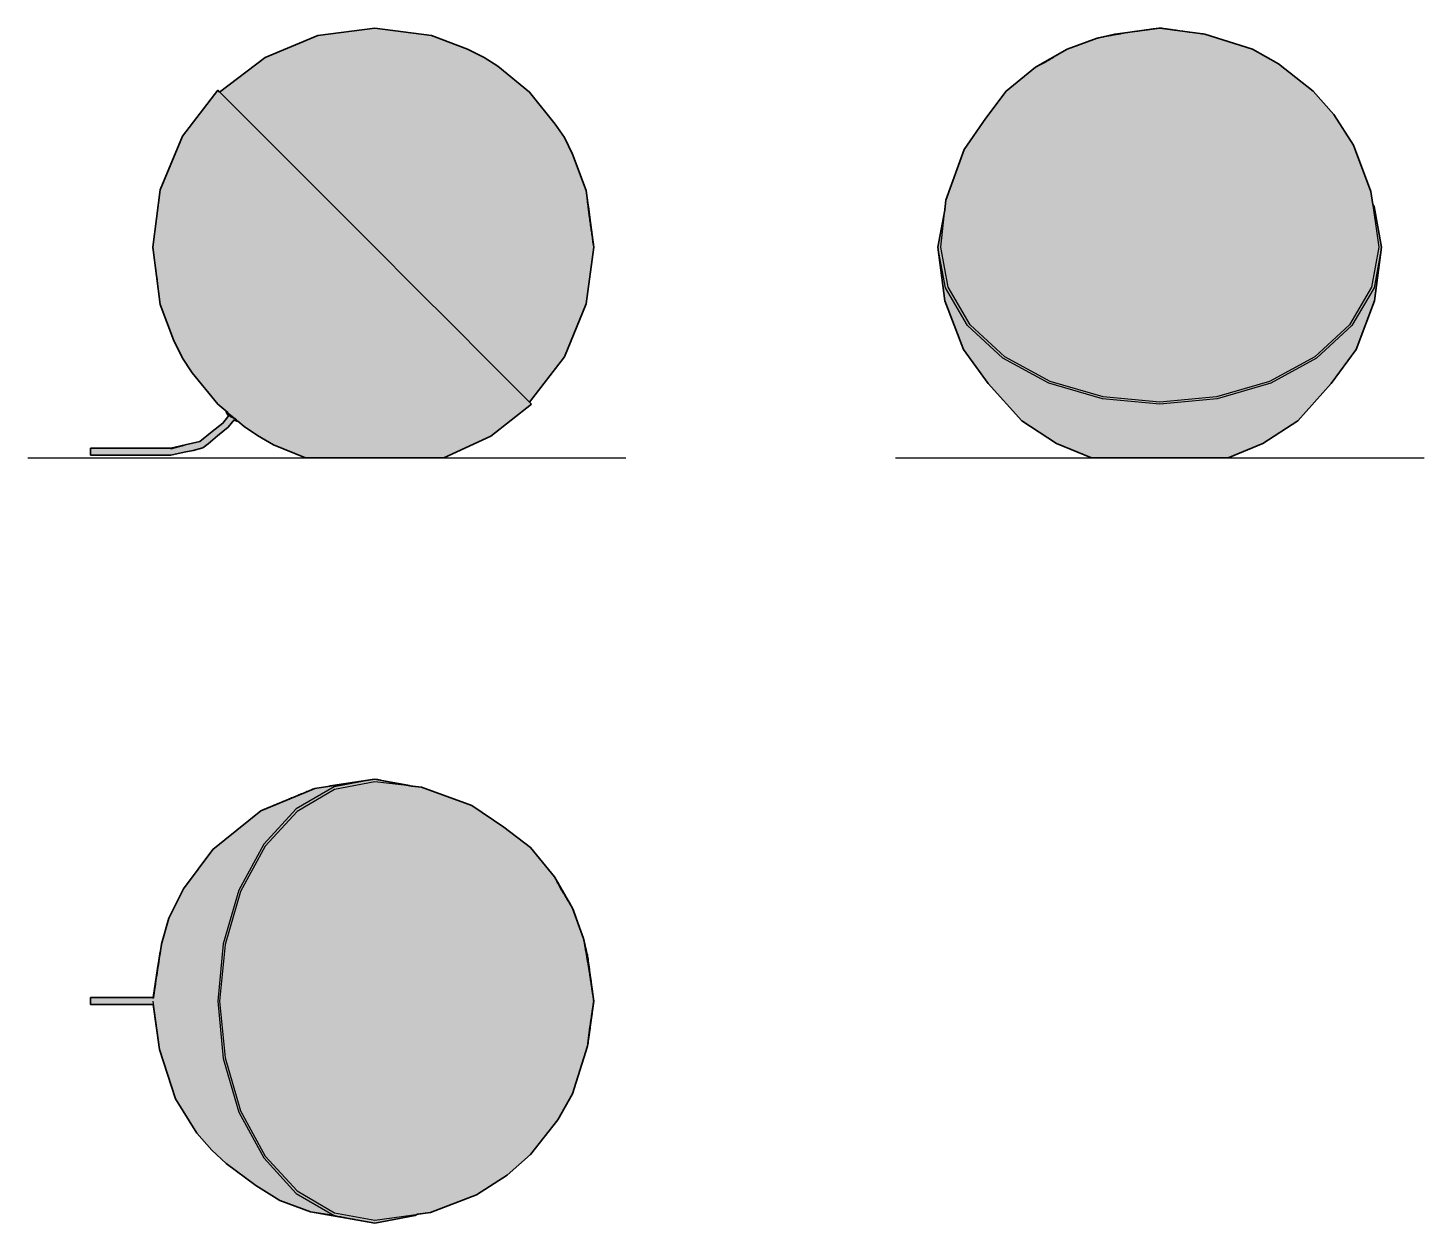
# Model space of a CAD drawing. Header units: millimetres. Extents: x 0 to 1007, y -552 to 310.
import ezdxf

# ---------------------------------------------------------------- set-up
doc = ezdxf.new("R2010")
doc.units = ezdxf.units.MM
doc.layers.add('Blocks', color=7, linetype='Continuous')
doc.layers.add('Blocks$Fill', color=7, linetype='Continuous', true_color=0xffffff)
for name, color, linetype, lineweight, true_color in [('Blocks$Inner', 7, 'Continuous', 25, 0x007f00), ('Blocks$Outline', 7, 'Continuous', 35, 0xff3f3f), ('Groud', 7, 'Continuous', 25, 0x243775)]:
    doc.layers.add(name, color=color, linetype=linetype, lineweight=lineweight, true_color=true_color)

# ---------------------------------------------------------------- blocks, each defined once
blk = doc.blocks.new('VL Studio Ø320 Table Lamp Top')
at = {"layer": 'Blocks$Fill'}
blk.add_hatch(color=256, dxfattribs=at).paths.add_polyline_path([(347.7, 69.4), (334.6, 92.2), (317.3, 113.2), (298, 128), (275.1, 143.5), (238.7, 156.7), (231.4, 157.6), (204.9, 162.5), (161.8, 155.9), (122.7, 139.8), (88.1, 111.8), (67.1, 83.5), (56.5, 62.3), (51.3, 44.6), (45.2, 5), (0, 5), (0, 0.1), (0, 0), (45.2, 0), (49.7, -32.5), (61.3, -68), (76.6, -92.8), (87.4, -104.9), (97.7, -114.6), (119.3, -130.5), (136.6, -141.3), (158.5, -149.5), (204.9, -157.5), (234.2, -152), (235.7, -151.2), (245.1, -149.8), (278.4, -137.1), (300.5, -123), (317.3, -108.2), (337, -83.1), (347.7, -64.4), (358.5, -29.9), (362.9, 2.5), (358.5, 34.9), (355.6, 47.7)], flags=0)
at = {"layer": 'Blocks$Inner'}
for points in [[(204.9, 162.5), (175.6, 157), (148.3, 141.1), (124.9, 115.6), (106.9, 82.5), (95.6, 43.9), (91.7, 2.5), (95.6, -38.9), (106.9, -77.5), (124.9, -110.6), (148.3, -136.1), (175.6, -152), (158.5, -149.5), (204.9, -157.5), (234.2, -152), (235.7, -151.2)], [(334.6, 92.2), (317.3, 113.2), (298, 128), (275.1, 143.5), (238.7, 156.7), (204.9, 160.5), (176, 155.1), (149, 139.3), (125.9, 114.2), (108.1, 81.5), (97, 43.4), (93.1, 2.5), (97, -38.4), (108.1, -76.5), (125.9, -109.2), (149, -134.3), (176, -150.1), (204.9, -155.5), (245.1, -149.8), (278.4, -137.1), (300.5, -123), (317.3, -108.2), (337, -83.1), (347.7, -64.4), (358.5, -29.9)], [(51.3, 44.6), (56.5, 62.3), (67.1, 83.5), (88.1, 111.8), (122.7, 139.8)], [(45.2, 5), (0, 5), (0, 4.9), (0, 4.7), (0, 4.3), (0, 3.8), (0, 3.1), (0, 2.5), (0, 1.9), (0, 1.3), (0, 0.7), (0, 0.3), (0, 0.1), (0, 0), (45.2, 0)], [(44.9, 2.5), (49.7, -32.5), (61.3, -68), (76.6, -92.8), (87.4, -104.9), (97.7, -114.6), (119.3, -130.5), (136.6, -141.3), (158.5, -149.5)]]:
    blk.add_lwpolyline(points, dxfattribs=at)
blk.add_open_spline([(231.4, 157.6), (204.9, 162.5), (161.8, 155.9)], degree=1, knots=[-0.906945, -0.906945, 0, 1, 1], dxfattribs=at)
for points in [[(161.8, 155.9), (122.7, 139.8), (143.3, 148.3), (161.8, 155.9)], [(334.6, 92.2), (338.6, 84.2), (347.7, 69.4), (334.6, 92.2)], [(347.7, 69.4), (355.6, 47.7)], [(51.3, 44.6), (48.3, 26.1), (44.9, 2.5), (51.3, 44.6)], [(355.6, 47.7), (359.7, 24.3), (362.9, 2.5), (358.5, 34.9), (355.6, 47.7)], [(362.9, 2.5), (359.7, -19.3), (358.5, -29.9), (362.9, 2.5)], [(175.6, -152), (204.9, -157.5)]]:
    blk.add_open_spline(points, degree=1, dxfattribs=at)
at = {"layer": 'Blocks$Outline'}
for points in [[(231.4, 157.6), (204.9, 162.5), (161.8, 155.9)], [(161.8, 155.9), (122.7, 139.8)], [(334.6, 92.2), (317.3, 113.2), (298, 128), (275.1, 143.5), (238.7, 156.7), (231.4, 157.6)], [(122.7, 139.8), (88.1, 111.8)], [(88.1, 111.8), (67.1, 83.5), (56.5, 62.3), (51.3, 44.6)], [(347.7, 69.4), (334.6, 92.2)], [(355.6, 47.7), (347.7, 69.4)], [(51.3, 44.6), (48.3, 26.1), (45.2, 5)], [(362.9, 2.5), (358.5, 34.9), (355.6, 47.7)], [(45.2, 5), (0, 5)], [(0, 5), (0, 4.9), (0, 4.7), (0, 4.3), (0, 3.8), (0, 3.1), (0, 2.5), (0, 1.9), (0, 1.3), (0, 0.7), (0, 0.3), (0, 0.1)], [(0, 0.1), (0, 0)], [(0, 0), (45.2, 0)], [(45.2, 0), (49.7, -32.5)], [(358.5, -29.9), (362.9, 2.5)], [(235.7, -151.2), (245.1, -149.8), (278.4, -137.1), (300.5, -123), (317.3, -108.2), (337, -83.1), (347.7, -64.4), (358.5, -29.9)], [(49.7, -32.5), (61.3, -68), (76.6, -92.8), (87.4, -104.9), (97.7, -114.6), (119.3, -130.5), (136.6, -141.3), (158.5, -149.5)], [(158.5, -149.5), (204.9, -157.5)], [(204.9, -157.5), (234.2, -152)], [(234.2, -152), (235.7, -151.2)]]:
    blk.add_lwpolyline(points, dxfattribs=at)
blk = doc.blocks.new('VL Studio Ø320 Table Lamp Front')
at = {"layer": 'Blocks$Fill'}
blk.add_hatch(color=256, dxfattribs=at).paths.add_polyline_path([(344.3, 182.8), (342.9, 192.2), (330.2, 225.6), (316.1, 247.6), (301.3, 264.5), (276.2, 284.1), (257.5, 294.8), (223, 305.6), (190.6, 310), (158.1, 305.6), (145.4, 302.7), (123.7, 294.8), (100.9, 281.7), (79.9, 264.5), (65.1, 245.1), (49.6, 222.3), (36.3, 185.8), (35.5, 178.6), (30.6, 152), (35.6, 113.3), (48.9, 78.2), (66.9, 53.6), (91.1, 26.7), (116.1, 10.4), (141.4, 0), (147.3, 0), (158.5, 0), (173.5, 0), (190.6, 0), (207.7, 0), (222.7, 0), (233.9, 0), (239.8, 0), (265, 10.4), (290.1, 26.7), (314.3, 53.6), (332.3, 78.2), (345.5, 113.3), (350.6, 152), (345.1, 181.3)], flags=0)
at = {"layer": 'Blocks$Inner'}
for points in [[(223, 305.6), (257.5, 294.8), (276.2, 284.1), (301.3, 264.5), (316.1, 247.6), (330.2, 225.6), (342.9, 192.2), (348.6, 152), (343.2, 123.1), (327.4, 96.1), (302.3, 73), (269.6, 55.2), (231.5, 44.1), (190.6, 40.3), (149.7, 44.1), (111.6, 55.2), (78.9, 73), (53.8, 96.1), (38, 123.1), (32.6, 152), (36.3, 185.8), (49.6, 222.3), (65.1, 245.1), (79.9, 264.5), (100.9, 281.7)], [(344.3, 182.8), (345.1, 181.3), (350.6, 152)], [(35.5, 178.6), (30.6, 152), (35.6, 113.3), (48.9, 78.2), (66.9, 53.6), (91.1, 26.7), (116.1, 10.4), (141.4, 0), (147.3, 0), (158.5, 0), (173.5, 0), (190.6, 0), (207.7, 0), (222.7, 0), (233.9, 0), (239.8, 0), (265, 10.4), (290.1, 26.7), (314.3, 53.6), (332.3, 78.2), (345.5, 113.3), (350.6, 152), (345.1, 122.7), (329.2, 95.4), (303.7, 72), (270.6, 54), (232, 42.7), (190.6, 38.9), (149.2, 42.7), (110.6, 54), (77.4, 72), (52, 95.4), (36, 122.7), (30.6, 152)]]:
    blk.add_lwpolyline(points, dxfattribs=at)
for points in [[(123.7, 294.8), (145.4, 302.7)], [(145.4, 302.7), (168.7, 306.9), (190.6, 310), (158.1, 305.6), (145.4, 302.7)], [(190.6, 310), (212.4, 306.9), (223, 305.6), (190.6, 310)], [(100.9, 281.7), (108.9, 285.7), (123.7, 294.8), (100.9, 281.7)]]:
    blk.add_open_spline(points, degree=1, dxfattribs=at)
at = {"layer": 'Blocks$Outline'}
for points in [[(145.4, 302.7), (123.7, 294.8)], [(190.6, 310), (158.1, 305.6), (145.4, 302.7)], [(223, 305.6), (190.6, 310)], [(344.3, 182.8), (342.9, 192.2), (330.2, 225.6), (316.1, 247.6), (301.3, 264.5), (276.2, 284.1), (257.5, 294.8), (223, 305.6)], [(123.7, 294.8), (100.9, 281.7)], [(100.9, 281.7), (79.9, 264.5), (65.1, 245.1), (49.6, 222.3), (36.3, 185.8), (35.5, 178.6)], [(345.1, 181.3), (344.3, 182.8)], [(350.6, 152), (345.1, 181.3)], [(35.5, 178.6), (30.6, 152), (35.6, 113.3), (48.9, 78.2), (66.9, 53.6), (91.1, 26.7), (116.1, 10.4)], [(265, 10.4), (290.1, 26.7), (314.3, 53.6), (332.3, 78.2), (345.5, 113.3), (350.6, 152)], [(116.1, 10.4), (141.4, 0)], [(239.8, 0), (265, 10.4)], [(141.4, 0), (147.3, 0)], [(147.3, 0), (158.5, 0)], [(158.5, 0), (173.5, 0)], [(173.5, 0), (190.6, 0)], [(190.6, 0), (207.7, 0)], [(207.7, 0), (222.7, 0)], [(222.7, 0), (233.9, 0)], [(233.9, 0), (239.8, 0)]]:
    blk.add_lwpolyline(points, dxfattribs=at)
blk = doc.blocks.new('VL Studio Ø320 Table Lamp Side')
at = {"layer": 'Blocks$Fill'}
blk.add_hatch(color=256, dxfattribs=at).paths.add_polyline_path([(402.7, 192.9), (392.8, 219), (386.9, 231), (380.4, 240.8), (361.8, 263.7), (338.9, 282.4), (329.1, 288.8), (317.1, 294.8), (291, 304.6), (250.1, 310), (209.2, 304.6), (171.1, 288.8), (138.3, 263.7), (136.9, 265.1), (111.5, 232), (95.5, 193.4), (90.1, 152), (95.5, 110.6), (105, 85.1), (111.5, 72), (117.9, 62.2), (118.4, 61.5), (136.9, 38.9), (144.2, 32.7), (144.2, 32.6), (143, 33.5), (143.2, 32.8), (143.3, 32.2), (143.7, 31.8), (144.2, 31.1), (144.8, 30.7), (140.6, 25.2), (132.9, 19), (124, 11.8), (113.5, 9.4), (103.1, 7), (45.2, 7), (45.2, 6.9), (45.2, 6.6), (45.2, 6.2), (45.2, 2), (45.2, 2), (103.1, 2), (112.8, 4.2), (119.3, 5.4), (126.1, 7.3), (130, 10.1), (136.8, 15.9), (144.5, 22.1), (148.8, 27.6), (149.3, 27.1), (150.1, 26.8), (150.6, 26.5), (151.2, 26.5), (151.4, 26.5), (155.9, 22.7), (165.7, 16.3), (177.1, 9.6), (200.1, 0), (203.1, 0), (211.8, 0), (225.1, 0), (241.4, 0), (258.7, 0), (275, 0), (288.3, 0), (297, 0), (300, 0), (333.9, 15.7), (363.2, 38.9), (361.8, 40.3), (386.9, 73), (402.7, 111.1), (408.1, 152)], flags=0)
at = {"layer": 'Blocks$Inner'}
for points in [[(250.1, 310), (209.2, 304.6), (171.1, 288.8), (138.3, 263.7)], [(402.7, 192.9), (392.8, 219), (386.9, 231), (380.4, 240.8), (361.8, 263.7), (338.9, 282.4), (329.1, 288.8), (317.1, 294.8), (291, 304.6)], [(144.8, 30.7), (140.6, 25.2), (132.9, 19), (124, 11.8), (113.5, 9.4), (103.1, 7), (45.2, 7), (45.2, 6.9), (45.2, 6.6), (45.2, 6.2), (45.2, 5.7), (45.2, 5.1), (45.2, 4.5), (45.2, 3.8), (45.2, 3.2), (45.2, 2.7), (45.2, 2.3), (45.2, 2), (45.2, 2), (103.1, 2), (112.8, 4.2), (119.3, 5.4), (126.1, 7.3), (130, 10.1), (136.8, 15.9), (144.5, 22.1), (148.8, 27.6), (149.3, 27.1), (150.1, 26.8), (150.6, 26.5), (151.2, 26.5), (151.4, 26.5), (155.9, 22.7), (165.7, 16.3), (177.1, 9.6), (200.1, 0), (203.1, 0), (211.8, 0), (225.1, 0), (241.4, 0), (258.7, 0), (275, 0), (288.3, 0), (297, 0), (300, 0), (333.9, 15.7), (363.2, 38.9), (359.3, 42.7), (348, 54), (330.1, 72), (306.6, 95.4), (279.3, 122.7), (250.1, 152), (220.8, 181.3), (193.5, 208.6), (170.1, 232), (152.1, 250), (140.8, 261.3), (136.9, 265.1), (111.5, 232), (95.5, 193.4), (90.1, 152), (95.5, 110.6), (105, 85.1), (111.5, 72), (117.9, 62.2), (118.4, 61.5), (136.9, 38.9), (144.2, 32.7), (144.2, 32.6)], [(361.8, 40.3), (386.9, 73), (402.7, 111.1), (408.1, 152)], [(146.8, 29.1), (144.2, 31.1), (143.7, 31.8), (143.3, 32.2), (143.2, 32.8), (143, 33.5), (145.2, 31.8), (149.7, 28.3), (150.8, 27.4)]]:
    blk.add_lwpolyline(points, dxfattribs=at)
blk.add_lwpolyline([(250.1, 310), (272.5, 306.9), (291, 304.6)], close=True, dxfattribs=at)
for points in [[(402.7, 192.9), (404.9, 174.4), (408.1, 152), (402.7, 192.9)], [(95.5, 110.6), (93.3, 129.3), (90.1, 152)], [(145.2, 31.8), (143.3, 32.2), (146.7, 29.3), (147.1, 29.5), (145.2, 31.8)], [(145.2, 31.8), (144.9, 32)], [(147.1, 29.5), (149.7, 28.3), (151.2, 26.5), (147.1, 29.5)], [(103.1, 6.6), (113.5, 9.4)]]:
    blk.add_open_spline(points, degree=1, dxfattribs=at)
at = {"layer": 'Blocks$Outline'}
for points in [[(209.2, 304.6), (171.1, 288.8)], [(250.1, 310), (209.2, 304.6)], [(291, 304.6), (250.1, 310)], [(329.1, 288.8), (317.1, 294.8), (291, 304.6)], [(171.1, 288.8), (138.3, 263.7)], [(338.9, 282.4), (329.1, 288.8)], [(361.8, 263.7), (338.9, 282.4)], [(136.9, 265.1), (111.5, 232)], [(138.3, 263.7), (136.9, 265.1)], [(380.4, 240.8), (361.8, 263.7)], [(111.5, 232), (95.5, 193.4)], [(386.9, 231), (380.4, 240.8)], [(402.7, 192.9), (392.8, 219), (386.9, 231)], [(95.5, 193.4), (90.1, 152)], [(408.1, 152), (402.7, 192.9)], [(90.1, 152), (95.5, 110.6)], [(402.7, 111.1), (408.1, 152)], [(386.9, 73), (402.7, 111.1)], [(95.5, 110.6), (105, 85.1), (111.5, 72)], [(111.5, 72), (117.9, 62.2)], [(361.8, 40.3), (386.9, 73)], [(117.9, 62.2), (118.4, 61.5)], [(118.4, 61.5), (136.9, 38.9)], [(136.9, 38.9), (144.2, 32.7)], [(144.8, 30.7), (140.6, 25.2)], [(144.2, 32.6), (143, 33.5)], [(143, 33.5), (143.2, 32.8)], [(143.2, 32.8), (143.3, 32.2)], [(143.3, 32.2), (143.7, 31.8)], [(143.7, 31.8), (144.2, 31.1)], [(144.2, 32.7), (144.2, 32.6)], [(144.2, 31.1), (144.8, 30.7)], [(333.9, 15.7), (363.2, 38.9)], [(363.2, 38.9), (361.8, 40.3)], [(140.6, 25.2), (132.9, 19)], [(136.8, 15.9), (144.5, 22.1)], [(144.5, 22.1), (148.8, 27.6)], [(148.8, 27.6), (149.3, 27.1)], [(149.3, 27.1), (150.1, 26.8)], [(150.1, 26.8), (150.6, 26.5)], [(150.6, 26.5), (151.2, 26.5)], [(151.2, 26.5), (151.4, 26.5)], [(151.4, 26.5), (155.9, 22.7)], [(155.9, 22.7), (165.7, 16.3)], [(124, 11.8), (113.5, 9.4)], [(132.9, 19), (124, 11.8)], [(126.1, 7.3), (130, 10.1), (136.8, 15.9)], [(165.7, 16.3), (177.1, 9.6), (200.1, 0)], [(300, 0), (333.9, 15.7)], [(103.1, 7), (45.2, 7)], [(45.2, 7), (45.2, 6.9)], [(45.2, 6.9), (45.2, 6.6)], [(45.2, 6.6), (45.2, 6.2)], [(45.2, 6.2), (45.2, 5.7), (45.2, 5.1), (45.2, 4.5), (45.2, 3.8), (45.2, 3.2), (45.2, 2.7), (45.2, 2.3), (45.2, 2)], [(45.2, 2), (45.2, 2)], [(45.2, 2), (103.1, 2)], [(113.5, 9.4), (103.1, 7)], [(103.1, 2), (112.8, 4.2)], [(112.8, 4.2), (119.3, 5.4), (126.1, 7.3)], [(200.1, 0), (203.1, 0)], [(203.1, 0), (211.8, 0)], [(211.8, 0), (225.1, 0)], [(225.1, 0), (241.4, 0)], [(241.4, 0), (258.7, 0)], [(258.7, 0), (275, 0)], [(275, 0), (288.3, 0)], [(288.3, 0), (297, 0)], [(297, 0), (300, 0)]]:
    blk.add_lwpolyline(points, dxfattribs=at)

msp = doc.modelspace()

# ---------------------------------------------------------------- linework, layer by layer
at = {"layer": 'Groud'}
for points in [[(0, 0), (431.3, 0)], [(625.8, 0), (1007, 0)]]:
    msp.add_lwpolyline(points, dxfattribs=at)

# ---------------------------------------------------------------- block references
at = {"layer": 'Blocks'}
for name, p in [('VL Studio Ø320 Table Lamp Side', (0, 0)), ('VL Studio Ø320 Table Lamp Front', (625.8, 0)), ('VL Studio Ø320 Table Lamp Top', (45.2, -394.1))]:
    msp.add_blockref(name, p, dxfattribs=at)

doc.saveas('drawing.dxf')
